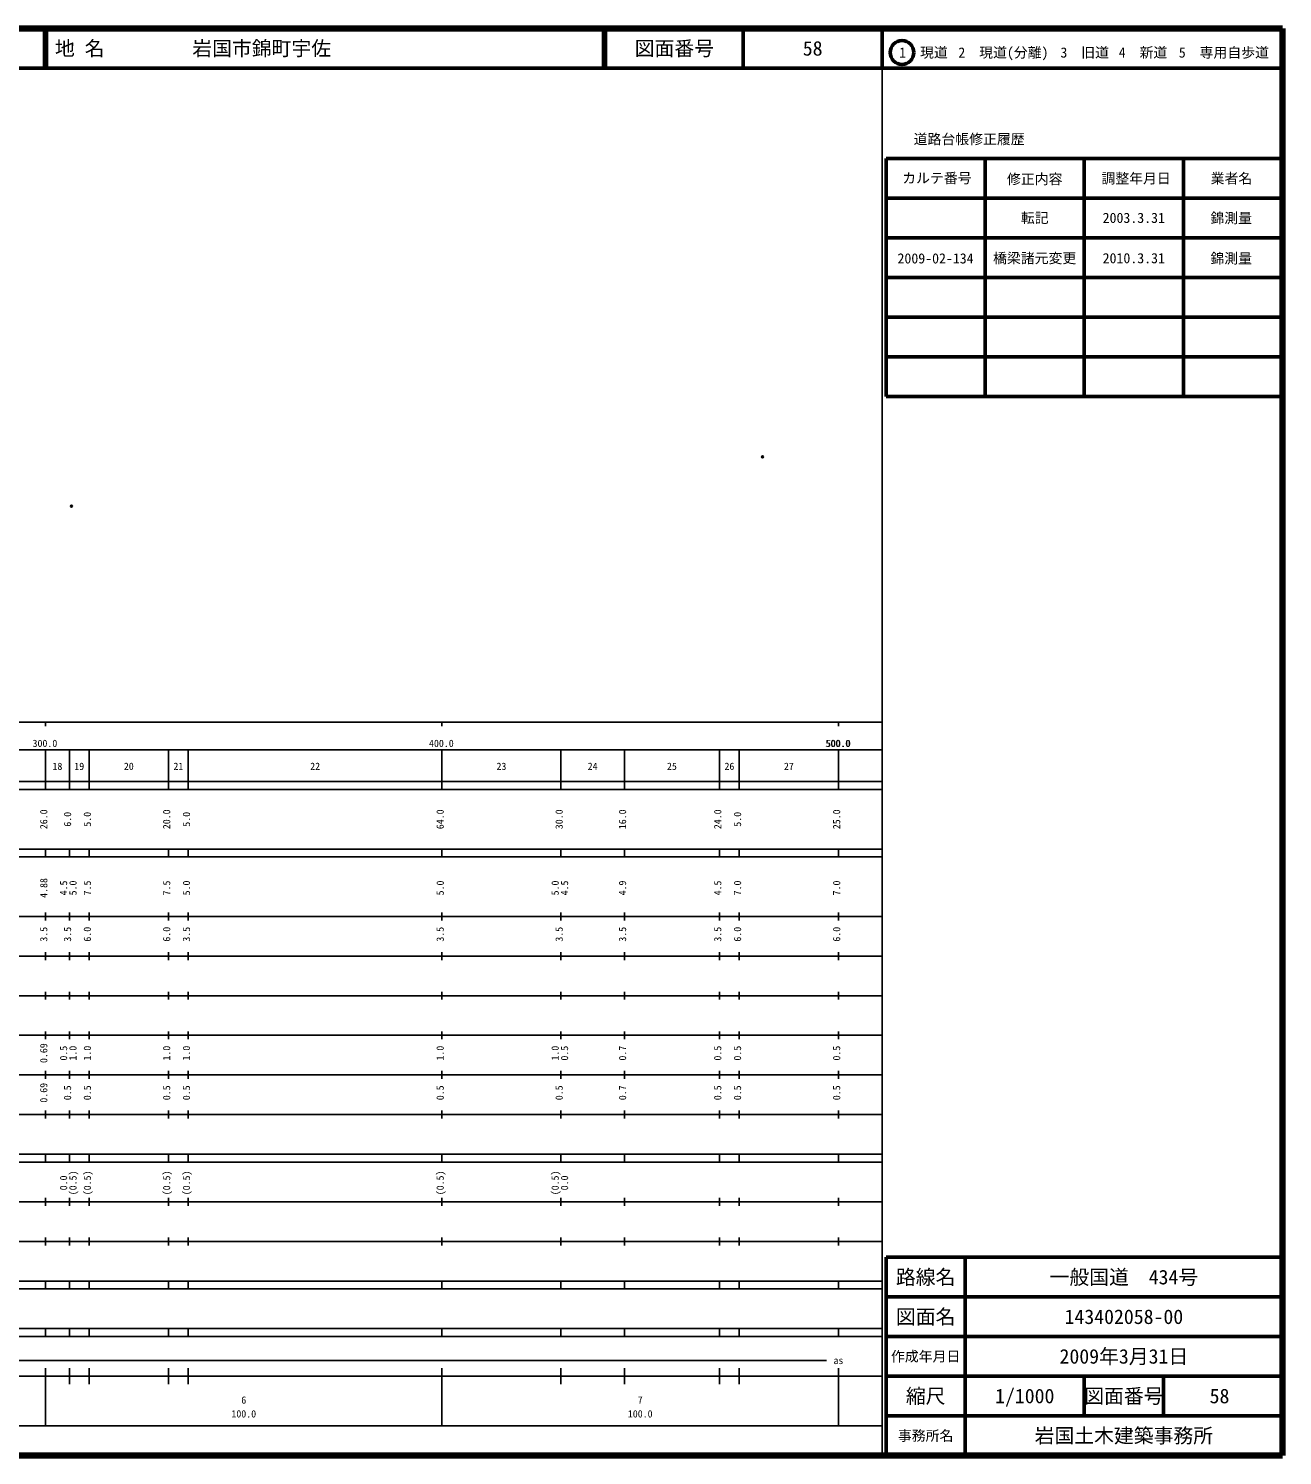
# Model space of a CAD drawing. Units: millimetres on the paper. Extents: x 40 to 680, y 20 to 380.
# Drawn here: x 363.7 to 680, y 20 to 380 of the extents above; entities that cross this region are included whole.
import ezdxf
from ezdxf.enums import TextEntityAlignment as Align

# ---------------------------------------------------------------- set-up
doc = ezdxf.new("R2010")
doc.units = ezdxf.units.MM
doc.header["$PDMODE"] = 32
doc.header["$PDSIZE"] = 0.5
doc.layers.add('M-OTRS', color=6, linetype='Continuous')
doc.layers.add('M-TTL-TXT', color=7, linetype='Continuous')
for name, color, linetype, lineweight in [('M-TTL', 2, 'Continuous', 140), ('M-TTL-BAND', 7, 'Continuous', 25), ('M-TTL-FRAM', 2, 'Continuous', 50), ('M-TTL-LINE', 7, 'Continuous', 50)]:
    doc.layers.add(name, color=color, linetype=linetype, lineweight=lineweight)
doc.styles.add('ＭＳ ゴシック', font='')
doc.styles.get('ＭＳ ゴシック').set_extended_font_data('MS Gothic')

msp = doc.modelspace()

# ---------------------------------------------------------------- linework, layer by layer
at = {"layer": 'M-OTRS'}
for p in [(548.865, 271.915), (374.526, 259.497)]:
    msp.add_point(p, dxfattribs=at)
at = {"layer": 'M-TTL'}
for p, q in [((680, 380), (40, 380)), ((680, 20), (680, 380)), ((40, 20), (680, 20))]:
    msp.add_line(p, q, dxfattribs=at)
at = {"layer": 'M-TTL-BAND'}
for p, q in [((579, 20), (579, 370)), ((40, 205), (579, 205)), ((368, 205), (368, 204)), ((468, 205), (468, 204)), ((568, 205), (568, 204)), ((68, 198), (579, 198)), ((368, 188), (368, 198)), ((374, 188), (374, 198)), ((379, 188), (379, 198)), ((399, 188), (399, 198)), ((404, 188), (404, 198)), ((468, 188), (468, 198)), ((498, 188), (498, 198)), ((514, 188), (514, 198)), ((538, 188), (538, 198)), ((543, 188), (543, 198)), ((568, 188), (568, 198)), ((40, 190), (579, 190)), ((40, 188), (579, 188)), ((40, 173), (579, 173)), ((368, 171), (368, 173)), ((374, 171), (374, 173)), ((379, 171), (379, 173)), ((399, 171), (399, 173)), ((404, 171), (404, 173)), ((468, 171), (468, 173)), ((498, 171), (498, 173)), ((514, 171), (514, 173)), ((538, 171), (538, 173)), ((543, 171), (543, 173)), ((568, 171), (568, 173)), ((40, 171), (579, 171)), ((40, 156), (579, 156)), ((368, 155), (368, 157)), ((374, 155), (374, 157)), ((379, 155), (379, 157)), ((399, 155), (399, 157)), ((404, 155), (404, 157)), ((468, 155), (468, 157)), ((498, 155), (498, 157)), ((514, 155), (514, 157)), ((538, 155), (538, 157)), ((543, 155), (543, 157)), ((568, 155), (568, 157)), ((46, 146), (579, 146)), ((368, 145), (368, 147)), ((374, 145), (374, 147)), ((379, 145), (379, 147)), ((399, 145), (399, 147)), ((404, 145), (404, 147)), ((468, 145), (468, 147)), ((498, 145), (498, 147)), ((514, 145), (514, 147)), ((538, 145), (538, 147)), ((543, 145), (543, 147)), ((568, 145), (568, 147)), ((368, 135), (368, 137)), ((374, 135), (374, 137)), ((379, 135), (379, 137)), ((399, 135), (399, 137)), ((404, 135), (404, 137)), ((468, 135), (468, 137)), ((498, 135), (498, 137)), ((514, 135), (514, 137)), ((538, 135), (538, 137)), ((543, 135), (543, 137)), ((568, 135), (568, 137)), ((52, 136), (579, 136)), ((46, 126), (579, 126)), ((368, 125), (368, 127)), ((374, 125), (374, 127)), ((379, 125), (379, 127)), ((399, 125), (399, 127)), ((404, 125), (404, 127)), ((468, 125), (468, 127)), ((498, 125), (498, 127)), ((514, 125), (514, 127)), ((538, 125), (538, 127)), ((543, 125), (543, 127)), ((568, 125), (568, 127)), ((52, 116), (579, 116)), ((368, 115), (368, 117)), ((374, 115), (374, 117)), ((379, 115), (379, 117)), ((399, 115), (399, 117)), ((404, 115), (404, 117)), ((468, 115), (468, 117)), ((498, 115), (498, 117)), ((514, 115), (514, 117)), ((538, 115), (538, 117)), ((543, 115), (543, 117)), ((568, 115), (568, 117)), ((46, 106), (579, 106)), ((368, 105), (368, 107)), ((374, 105), (374, 107)), ((379, 105), (379, 107)), ((399, 105), (399, 107)), ((404, 105), (404, 107)), ((468, 105), (468, 107)), ((498, 105), (498, 107)), ((514, 105), (514, 107)), ((538, 105), (538, 107)), ((543, 105), (543, 107)), ((568, 105), (568, 107)), ((40, 96), (579, 96)), ((40, 94), (579, 94)), ((368, 94), (368, 96)), ((374, 94), (374, 96)), ((379, 94), (379, 96)), ((399, 94), (399, 96)), ((404, 94), (404, 96)), ((468, 94), (468, 96)), ((498, 94), (498, 96)), ((514, 94), (514, 96)), ((538, 94), (538, 96)), ((543, 94), (543, 96)), ((568, 94), (568, 96)), ((49, 84), (579, 84)), ((368, 83), (368, 85)), ((374, 83), (374, 85)), ((379, 83), (379, 85)), ((399, 83), (399, 85)), ((404, 83), (404, 85)), ((468, 83), (468, 85)), ((498, 83), (498, 85)), ((514, 83), (514, 85)), ((538, 83), (538, 85)), ((543, 83), (543, 85)), ((568, 83), (568, 85)), ((40, 74), (579, 74)), ((368, 73), (368, 75)), ((374, 73), (374, 75)), ((379, 73), (379, 75)), ((399, 73), (399, 75)), ((404, 73), (404, 75)), ((468, 73), (468, 75)), ((498, 73), (498, 75)), ((514, 73), (514, 75)), ((538, 73), (538, 75)), ((543, 73), (543, 75)), ((568, 73), (568, 75)), ((40, 64), (579, 64)), ((40, 62), (579, 62)), ((368, 62), (368, 64)), ((374, 62), (374, 64)), ((379, 62), (379, 64)), ((399, 62), (399, 64)), ((404, 62), (404, 64)), ((468, 62), (468, 64)), ((498, 62), (498, 64)), ((514, 62), (514, 64)), ((538, 62), (538, 64)), ((543, 62), (543, 64)), ((568, 62), (568, 64)), ((40, 52), (579, 52)), ((368, 50), (368, 52)), ((374, 50), (374, 52)), ((379, 50), (379, 52)), ((399, 50), (399, 52)), ((404, 50), (404, 52)), ((468, 50), (468, 52)), ((498, 50), (498, 52)), ((514, 50), (514, 52)), ((538, 50), (538, 52)), ((543, 50), (543, 52)), ((568, 50), (568, 52)), ((40, 50), (579, 50)), ((71, 44), (565, 44)), ((40, 40), (579, 40)), ((368, 27.5), (368, 42)), ((374, 38), (374, 42)), ((379, 38), (379, 42)), ((399, 38), (399, 42)), ((404, 38), (404, 42)), ((468, 27.5), (468, 42)), ((498, 38), (498, 42)), ((514, 38), (514, 42)), ((538, 38), (538, 42)), ((543, 38), (543, 42)), ((568, 27.5), (568, 42)), ((68, 27.5), (579, 27.5))]:
    msp.add_line(p, q, dxfattribs=at)
at = {"layer": 'M-TTL-FRAM'}
for p, q in [((580, 347.197), (580, 287.197)), ((580, 347.197), (680, 347.197)), ((580, 287.197), (680, 287.197)), ((680, 70), (580, 70)), ((580, 70), (580, 20))]:
    msp.add_line(p, q, dxfattribs=at)
at = {"layer": 'M-TTL-LINE'}
for p, q in [((367.75, 380), (367.75, 370)), ((368.25, 380), (368.25, 370)), ((508.747, 380), (508.747, 370)), ((509.247, 380), (509.247, 370)), ((543.997, 380), (543.997, 370)), ((579, 380), (579, 370)), ((40, 370), (680, 370)), ((605, 347.197), (605, 287.197)), ((630, 347.197), (630, 287.197)), ((655, 347.197), (655, 287.197)), ((580, 337.197), (680, 337.197)), ((580, 327.197), (680, 327.197)), ((580, 317.197), (680, 317.197)), ((580, 307.197), (680, 307.197)), ((580, 297.197), (680, 297.197)), ((600, 70), (600, 20)), ((680, 60), (580, 60)), ((680, 50), (580, 50)), ((680, 40), (580, 40)), ((630, 40), (630, 30)), ((650, 40), (650, 30)), ((680, 30), (580, 30))]:
    msp.add_line(p, q, dxfattribs=at)
msp.add_circle((584.031, 373.958), 3, dxfattribs=at)

# ---------------------------------------------------------------- texts
at = {"layer": 'M-TTL-BAND', "style": 'ＭＳ ゴシック'}
for s, p in [('300.0', (367.844, 198.195)), ('400.0', (467.844, 198.195)), ('500.0', (567.844, 198.195)), ('500.0', (568, 198.195)), ('18', (371, 192.405)), ('19', (376.5, 192.405)), ('20', (389, 192.405)), ('21', (401.5, 192.405)), ('22', (436, 192.405)), ('23', (483, 192.405)), ('24', (506, 192.405)), ('25', (526, 192.405)), ('26', (540.5, 192.405)), ('27', (555.5, 192.405)), ('as', (568, 42.5)), ('6', (418, 32.523)), ('7', (518, 32.523)), ('100.0', (418, 29.033)), ('100.0', (518, 29.033))]:
    msp.add_text(s, height=1.833, dxfattribs=at).set_placement(p, align=Align.BOTTOM_CENTER)
for s, p in [('26.0', (369, 180.5)), ('6.0', (375, 180.5)), ('5.0', (380, 180.5)), ('20.0', (400, 180.5)), ('5.0', (405, 180.5)), ('64.0', (469, 180.5)), ('30.0', (499, 180.5)), ('16.0', (515, 180.5)), ('24.0', (539, 180.5)), ('5.0', (544, 180.5)), ('25.0', (569, 180.5)), ('4.88', (369, 163.174)), ('4.5', (374, 163.174)), ('5.0', (376.37, 163.174)), ('7.5', (380, 163.174)), ('7.5', (400, 163.174)), ('5.0', (405, 163.174)), ('5.0', (469, 163.174)), ('5.0', (498, 163.174)), ('4.5', (500.37, 163.174)), ('4.9', (515, 163.174)), ('4.5', (539, 163.174)), ('7.0', (544, 163.174)), ('7.0', (569, 163.174)), ('3.5', (369, 151.5)), ('3.5', (375, 151.5)), ('6.0', (380, 151.5)), ('6.0', (400, 151.5)), ('3.5', (405, 151.5)), ('3.5', (469, 151.5)), ('3.5', (499, 151.5)), ('3.5', (515, 151.5)), ('3.5', (539, 151.5)), ('6.0', (544, 151.5)), ('6.0', (569, 151.5)), ('0.69', (369, 121.5)), ('0.5', (374, 121.5)), ('1.0', (376.37, 121.5)), ('1.0', (380, 121.5)), ('1.0', (400, 121.5)), ('1.0', (405, 121.5)), ('1.0', (469, 121.5)), ('1.0', (498, 121.5)), ('0.5', (500.37, 121.5)), ('0.7', (515, 121.5)), ('0.5', (539, 121.5)), ('0.5', (544, 121.5)), ('0.5', (569, 121.5)), ('0.69', (369, 111.5)), ('0.5', (375, 111.5)), ('0.5', (380, 111.5)), ('0.5', (400, 111.5)), ('0.5', (405, 111.5)), ('0.5', (469, 111.5)), ('0.5', (499, 111.5)), ('0.7', (515, 111.5)), ('0.5', (539, 111.5)), ('0.5', (544, 111.5)), ('0.5', (569, 111.5)), ('0.0', (374, 88.764)), ('(0.5)', (376.37, 88.764)), ('(0.5)', (380, 88.764)), ('(0.5)', (400, 88.764)), ('(0.5)', (405, 88.764)), ('(0.5)', (469, 88.764)), ('(0.5)', (498, 88.764)), ('0.0', (500.37, 88.764))]:
    msp.add_text(s, height=1.833, rotation=90, dxfattribs=at).set_placement(p, align=Align.BOTTOM_CENTER)
at = {"layer": 'M-TTL-TXT', "style": 'ＭＳ ゴシック'}
for s, p in [('地 名', (370.38, 375)), ('岩国市錦町宇佐', (405.024, 375))]:
    msp.add_text(s, height=3.666, dxfattribs=at).set_placement(p, align=Align.MIDDLE_LEFT)
for s, height, p in [('図面番号', 3.666, (526.622, 375)), ('58', 3.666, (561.497, 375)), ('1\u3000現道', 2.566, (589.448, 373.958)), ('2\u3000現道(分離)', 2.566, (609.619, 373.958)), ('3\u3000旧道', 2.566, (630.121, 373.958)), ('4\u3000新道', 2.566, (644.824, 373.958)), ('5\u3000専用自歩道', 2.566, (665.228, 373.958)), ('道路台帳修正履歴', 2.566, (600.968, 352.113)), ('カルテ番号', 2.566, (592.839, 342.277)), ('修正内容', 2.566, (617.509, 342.023)), ('調整年月日', 2.566, (643.089, 342.197)), ('業者名', 2.566, (667.134, 342.197)), ('転記', 2.566, (617.5, 332.245)), ('2003.3.31', 2.566, (642.5, 332.245)), ('錦測量', 2.566, (667.077, 332.189)), ('2009-02-134', 2.566, (592.5, 322.013)), ('橋梁諸元変更', 2.566, (617.5, 322.07)), ('2010.3.31', 2.566, (642.5, 322.07)), ('錦測量', 2.566, (667.077, 322.013)), ('路線名', 3.666, (590, 65)), ('路線名', 3.666, (590, 65)), ('一般国道\u3000434号', 3.666, (640, 65)), ('図面名', 3.666, (590, 55)), ('図面名', 3.666, (590, 55)), ('143402058-00', 3.666, (640, 55)), ('2009年3月31日', 3.666, (640, 45)), ('作成年月日', 2.566, (590, 45)), ('作成年月日', 2.566, (590, 45)), ('縮尺', 3.666, (590, 35)), ('縮尺', 3.666, (590, 35)), ('1/1000', 3.666, (615, 35)), ('図面番号', 3.666, (640, 35)), ('図面番号', 3.666, (640, 35)), ('58', 3.666, (664.125, 35)), ('事務所名', 2.566, (590, 25)), ('事務所名', 2.566, (590, 25)), ('岩国土木建築事務所', 3.666, (640, 25))]:
    msp.add_text(s, height=height, dxfattribs=at).set_placement(p, align=Align.MIDDLE_CENTER)

doc.saveas('drawing.dxf')
